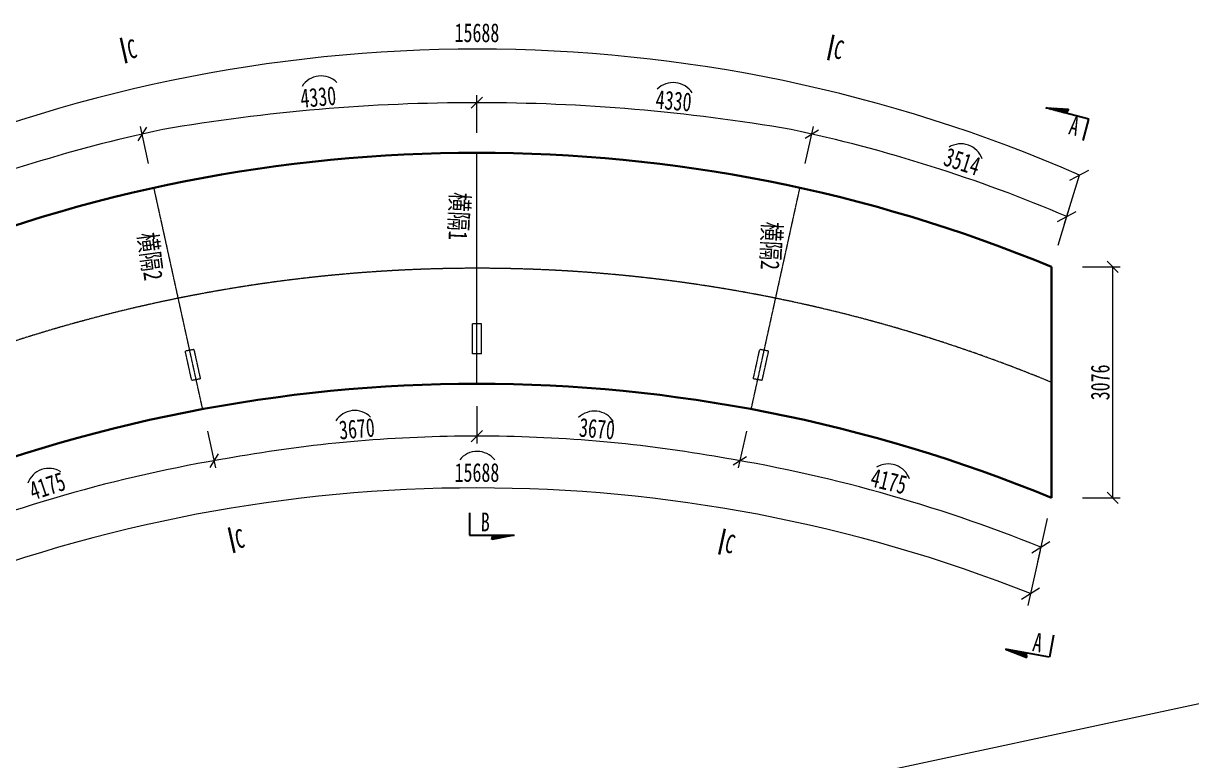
# Model space of a CAD drawing. Header units: millimetres. Extents: x -358959 to 47, y -122282 to 697692.
# Drawn here: x -211770 to -196229, y 119585 to 129395 of the extents above; entities that cross this region are included whole.
import ezdxf
from ezdxf.enums import TextEntityAlignment as Align

# ---------------------------------------------------------------- set-up
doc = ezdxf.new("R2010")
doc.units = ezdxf.units.MM
doc.header["$LTSCALE"] = 2
doc.header["$PDMODE"] = 34
doc.linetypes.add('CENTER2', pattern=[28.575, 19.05, -3.175, 3.175, -3.175])
doc.linetypes.add('DASHED', pattern=[0.75, 0.5, -0.25])
doc.layers.get('Defpoints').update_dxf_attribs({"color": 8, "lineweight": 9})
doc.layers.add('dim', color=3, linetype='Continuous')
for name, color, linetype, lineweight in [('中心线', 7, 'CENTER2', 15), ('标注', 4, 'Continuous', 13), ('桥 构造粗实', 1, 'Continuous', 30), ('细实线', 4, 'Continuous', 15), ('虚线', 4, 'DASHED', 15), ('钢板粗线', 1, 'Continuous', 25)]:
    doc.layers.add(name, color=color, linetype=linetype, lineweight=lineweight)
doc.styles.add('111', font='仿宋_GB2312.ttf', dxfattribs={"width": 0.7})
doc.styles.add('BM_Anno', font='仿宋_GB2312.ttf', dxfattribs={"width": 0.85})
doc.styles.add('仿宋字', font='仿宋_GB2312.ttf', dxfattribs={"width": 0.7})
doc.dimstyles.new('200', dxfattribs={"dimscale": 0, "dimtxt": 2.5, "dimasz": 1.5, "dimexe": 1, "dimexo": 1, "dimgap": 0.4, "dimtad": 1, "dimdec": 0, "dimdsep": 46, "dimtxsty": '111', "dimblk": 'OBLIQUE', "dimcen": 0, "dimclrd": 256, "dimclre": 256, "dimclrt": 256, "dimadec": 4, "dimazin": 0, "dimtfac": 1, "dimtdec": 0, "dimtmove": 2, "dimatfit": 3, "dimfxl": 4, "dimfxlon": 1, "dimtolj": 1, "dimlwd": -1, "dimlwe": -1, "dimarcsym": 0})

# ---------------------------------------------------------------- blocks, each defined once
blk = doc.blocks.new('_Oblique')
at = {"color": 0, "linetype": 'ByBlock', "lineweight": -2}
blk.add_line((-0.5, -0.5), (0.5, 0.5), dxfattribs=at)
blk = doc.blocks.new('*D3608')
at = {"layer": 'Defpoints', "color": 0, "ltscale": 5, "transparency": 16777216}
for p in [(-198091, 126155), (-197279, 126155), (-198091, 123080)]:
    blk.add_point(p, dxfattribs=at)
at = {"layer": '标注', "ltscale": 5, "transparency": 16777216}
for p, q in [((-197679, 126155), (-197179, 126155)), ((-197279, 123080), (-197279, 126155)), ((-197679, 123080), (-197179, 123080))]:
    blk.add_line(p, q, dxfattribs=at)
at = {"layer": '标注', "ltscale": 5, "transparency": 16777216, "xscale": 149.9999999999998, "yscale": 149.9999999999998, "zscale": 149.9999999999998}
for p, rotation in [((-197279, 126155), 90), ((-197279, 123080), 270)]:
    blk.add_blockref('_Oblique', p, dxfattribs=dict(at, rotation=rotation))
at = {"layer": '标注', "ltscale": 5, "transparency": 16777216, "insert": (-197444, 124618), "char_height": 250, "attachment_point": 5, "rotation": 90, "style": '111'}
blk.add_mtext('\\A1;3076', dxfattribs=at)
blk = doc.blocks.new('剖面箭头')
at = {"layer": '钢板粗线', "ltscale": 10}
h = blk.add_hatch(dxfattribs=at)
h.set_pattern_fill('ANSI31', color=256, style=0)
h.set_pattern_definition([(45, (-182.99888, -777.8594), (-0.088388348, 0.088388348), [])])
h.paths.add_polyline_path([(6, -3), (3.15, -3), (3, -3.6)])
for p, q in [((0, 0), (0, -3)), ((0, -3), (6, -3)), ((6, -3), (3, -3.6)), ((3, -3.6), (3.15, -3))]:
    blk.add_line(p, q, dxfattribs=at)

msp = doc.modelspace()

# ---------------------------------------------------------------- linework, layer by layer
at = {"layer": '中心线', "ltscale": 0.2}
msp.add_arc((-205735.8, 106136.3), 20000, 67.52827, 112.47174, dxfattribs=at)
at = {"layer": '标注', "ltscale": 5}
for p, q in [((-77208.1, 145937.7), (-245232.2, 109774.4)), ((-205735.8, 127939.6), (-205735.8, 128439.6)), ((-205735.8, 127939.6), (-205735.8, 128439.6)), ((-210103.8, 127532.7), (-210211.2, 128021)), ((-201367.7, 127532.4), (-201260.4, 128020.8)), ((-205735.8, 124303.3), (-205735.8, 123803.3)), ((-205735.8, 124303.3), (-205735.8, 123803.3)), ((-209319.4, 123967.3), (-209212, 123479)), ((-202152.1, 123967.3), (-202259.5, 123479))]:
    msp.add_line(p, q, dxfattribs=at)
at = {"layer": '标注', "linetype": 'Continuous', "ltscale": 550}
for p, q in [((-197922.2, 126716.1), (-197722.2, 127376.6)), ((-198005.3, 126441.8), (-197831.4, 127016.1)), ((-198150.9, 122808.7), (-198278.3, 122229.2)), ((-198244.7, 122382.1), (-198406.4, 121647.2))]:
    msp.add_line(p, q, dxfattribs=at)
at = {"layer": '标注', "ltscale": 550}
for centre, start, end in [((-205735.8, 109052.2), 66.37939, 113.5916), ((-205722, 108422.2), 66.94391, 77.97454), ((-205738.8, 103885.4), 67.96496, 80.91212), ((-205735.9, 103213.7), 68.39228, 111.60672)]:
    msp.add_arc(centre, 20000, start, end, dxfattribs=at)
at = {"layer": '标注', "ltscale": 5}
for centre, radius, start, end in [((-205735.8, 103638.4), 24701.2, 90, 99.74341), ((-205735.8, 103636.3), 24703.3, 80.2566, 90), ((-205749.5, 108422.2), 20000, 102.02446, 113.0271), ((-205735.8, 105255.4), 18648, 90, 99.74341), ((-205735.8, 105255.4), 18648, 80.2566, 90), ((-205732.7, 103885.4), 20000, 99.08789, 112.03505)]:
    msp.add_arc(centre, radius, start, end, dxfattribs=at)
at = {"layer": '桥 构造粗实'}
for p, q in [((-210471.4, 129203.9), (-210397, 128865.7)), ((-200991.3, 129244.1), (-201065.7, 128905.9)), ((-198091.2, 123079.8), (-198091.2, 126155.4)), ((-209037.9, 122687.5), (-208963.5, 122349.3)), ((-202438.1, 122667.1), (-202512.5, 122328.9))]:
    msp.add_line(p, q, dxfattribs=at)
for centre in [(-205735.8, 107674.1), (-205735.8, 104598.5)]:
    msp.add_arc(centre, 20000, 67.52827, 112.47174, dxfattribs=at)
at = {"layer": '细实线'}
for centre, start, end in [((-207809.4, 128396.1), 45.27985, 147.51091), ((-203125.6, 128307.5), 32.48909, 134.72015), ((-199297.6, 127492.6), 19.60009, 121.83114), ((-207362.2, 123943.6), 45.27985, 147.51091), ((-204172.9, 123935.9), 32.48909, 134.72015), ((-205733.1, 123399.5), 39.04563, 140.75836), ((-211429.2, 123174.2), 58.16886, 160.39991), ((-200263.9, 123233.2), 19.60009, 121.83114)]:
    msp.add_arc(centre, 300, start, end, dxfattribs=at)
at = {"layer": '虚线', "color": 2, "ltscale": 2}
for p, q in [((-205735.8, 124598.5), (-205735.8, 127674.1)), ((-209384.7, 124262.8), (-210032.4, 127207.1)), ((-202086.8, 124262.8), (-201439.1, 127207.1)), ((-205795.8, 124998.4), (-205795.8, 125398.4)), ((-205675.8, 124998.4), (-205675.8, 125398.4)), ((-209529.7, 124642.6), (-209615.7, 125033.4)), ((-209411.7, 124664.5), (-209497.7, 125055.4)), ((-202059.8, 124664.5), (-201973.9, 125055.4)), ((-201941.8, 124642.6), (-201855.8, 125033.4))]:
    msp.add_line(p, q, dxfattribs=at)
for radius, start, end in [(20800, 89.83472, 90.16528), (20800, 100.41989, 100.75061), (20400, 89.83148, 90.16852), (20800, 79.24939, 79.58011), (20400, 100.38094, 100.71815), (20400, 79.28185, 79.61906)]:
    msp.add_arc((-205735.8, 104598.5), radius, start, end, dxfattribs=at)

# ---------------------------------------------------------------- block references
at = {"layer": 'dim'}
for p, xscale, yscale, zscale, rotation in [((-197673, 127836), 98.55999999999995, 98.55999999999995, 98.55999999999995, 165.2736992739517), ((-205833.3, 122882.8), 98.55999999999997, 98.55999999999997, 98.55999999999997, 359.9999999999928), ((-198068.1, 121253), -98.55999999999993, 98.55999999999993, 98.55999999999993, 349.626530323337)]:
    msp.add_blockref('剖面箭头', p, dxfattribs=dict(at, xscale=xscale, yscale=yscale, zscale=zscale, rotation=rotation))
at = {"layer": '标注', "ltscale": 5, "xscale": 149.9999999999998, "yscale": 149.9999999999998, "zscale": 149.9999999999998}
for p in [(-205735.8, 128339.6), (-205735.8, 123903.3)]:
    msp.add_blockref('_Oblique', p, dxfattribs=at)
for p, rotation in [((-205735.8, 128339.6), 180.0000000000685), ((-210189.7, 127923.4), 192.4061366837083), ((-201281.9, 127923.1), 347.6184838876543), ((-205735.8, 123903.3), 180.0000000000689), ((-209233.5, 123576.6), 192.4065380459211), ((-202238, 123576.6), 347.593461953956)]:
    msp.add_blockref('_Oblique', p, dxfattribs=dict(at, rotation=rotation))
at = {"layer": '标注', "ltscale": 550}
for p, xscale, yscale, zscale, rotation in [((-197722.2, 127376.6), 200, 200, 200, 343.1506982235028), ((-197889.3, 126824.6), 200, 200, 200, 343.1506982235908), ((-198235.4, 122424.5), 200, 200, 200, 347.6086094874546), ((-198370.9, 121808.2), 200.0000000000001, 200.0000000000001, 200.0000000000001, 347.5925857921028)]:
    msp.add_blockref('_Oblique', p, dxfattribs=dict(at, xscale=xscale, yscale=yscale, zscale=zscale, rotation=rotation))

# ---------------------------------------------------------------- texts
at = {"layer": '标注', "style": '仿宋字', "width": 0.7}
for s, rotation, p in [('C', 11.21531, (-210358.9, 128921)), ('C', 346.40224, (-201007.9, 128940)), ('A', 345.52085, (-197876.9, 127924.6)), ('B', 358.80877, (-205686.7, 122636.6)), ('C', 11.21531, (-208925.4, 122404.6)), ('C', 346.40224, (-202454.7, 122363.1)), ('A', 349.37938, (-198356.1, 121045.5))]:
    msp.add_text(s, height=250, rotation=rotation, dxfattribs=at).set_placement(p)
at = {"layer": '标注', "linetype": 'DASHED', "style": 'BM_Anno', "width": 0.75}
for s, rotation, p in [('横隔1', 267.37296, (-206159.8, 127156)), ('横隔2', 267.37296, (-202008, 126762.8)), ('横隔2', 277.7803, (-210319.4, 126583.4))]:
    msp.add_text(s, height=250, rotation=rotation, dxfattribs=at).set_placement(p, align=Align.BOTTOM_LEFT)
at = {"layer": '标注', "ltscale": 550, "char_height": 250, "attachment_point": 5, "style": '仿宋字'}
for insert in [(-205735.8, 129269.1), (-205735.9, 123417.5)]:
    msp.add_mtext('\\A1;15688', dxfattribs=dict(at, insert=insert))
at = {"layer": '标注', "ltscale": 5, "char_height": 250, "attachment_point": 5, "style": '111'}
for s, insert, rotation in [('\\A1;4330', (-207847.5, 128414.8), 4.8717), ('\\A1;4330', (-203118.6, 128364.5), 355.1283), ('\\A1;3670', (-207333.4, 124000.4), 4.8717), ('\\A1;3670', (-204138.1, 124000.4), 355.1283)]:
    msp.add_mtext(s, dxfattribs=dict(at, insert=insert, rotation=rotation))
at = {"layer": '标注', "ltscale": 550, "char_height": 250, "attachment_point": 5, "style": '仿宋字'}
for s, insert, rotation in [('\\A1;3514', (-199281, 127555.3), 342.10517), ('\\A1;4175', (-211451.1, 123237.3), 18.42037), ('\\A1;4175', (-200256.8, 123301.6), 346.56299)]:
    msp.add_mtext(s, dxfattribs=dict(at, insert=insert, rotation=rotation))

# ---------------------------------------------------------------- dimensions: what is measured, and where the dimension line sits
at = {"layer": '标注', "ltscale": 5}
dim = msp.add_linear_dim(base=(-197279.2, 126155.4), p1=(-198091.2, 123079.8), p2=(-198091.2, 126155.4), angle=90, dimstyle='200', override={"dimscale": 100, "dimarcsym": 1}, dxfattribs=at)
dim.commit()
dim.dimension.update_dxf_attribs({"geometry": '*D3608', "text_midpoint": (-197444.2, 124617.6)})

doc.saveas('drawing.dxf')
